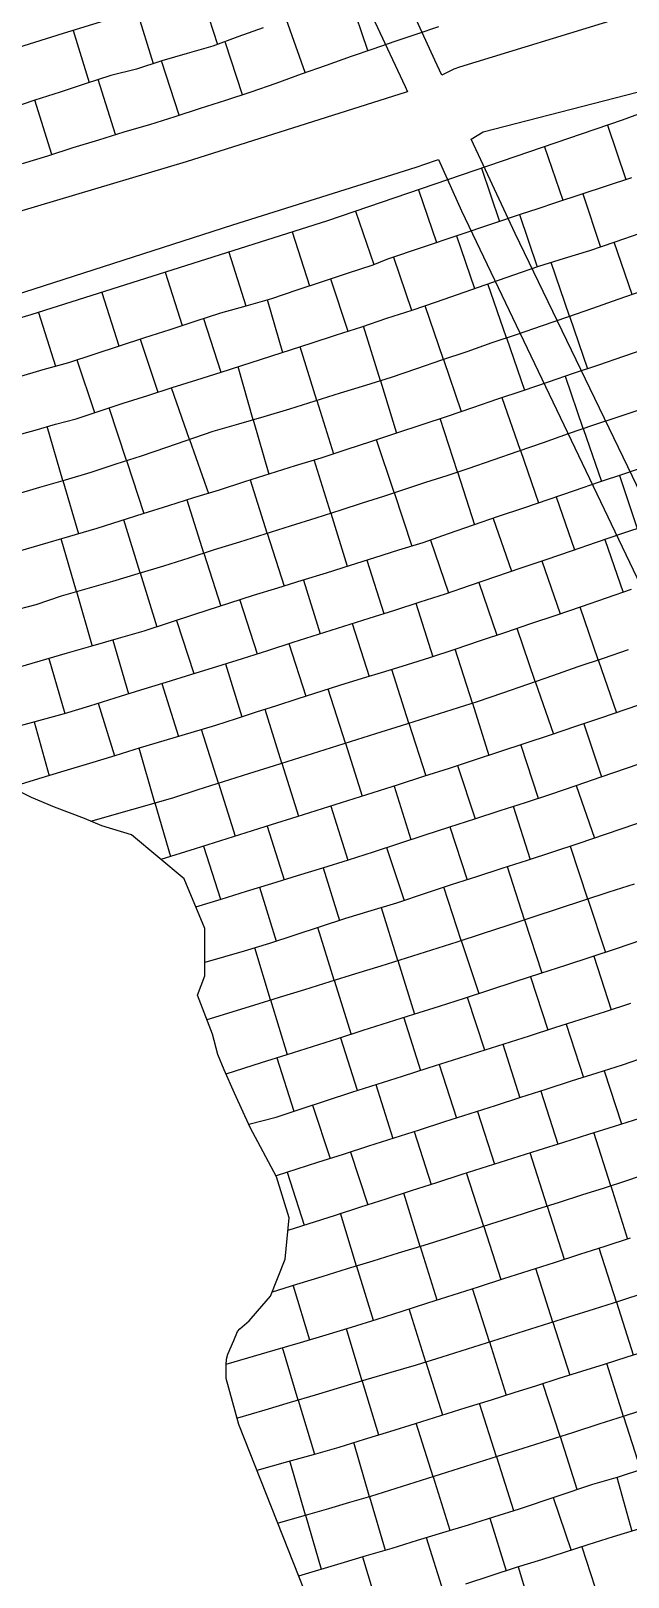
# Model space of a CAD drawing. Extents: x 720124 to 720679, y 1579628 to 1580856.
# Drawn here: x 720377.6 to 720422.4, y 1579914.9 to 1580031.1 of the extents above; entities that cross this region are included whole.
import ezdxf

# ---------------------------------------------------------------- set-up
doc = ezdxf.new("R2010")
doc.units = 0
doc.layers.add('10016_0502_PANTES', color=7, linetype='Continuous')
doc.layers.add('AGROCAD PLL', color=7, linetype='Continuous')
doc.layers.add('GT01-0010016-0502', color=30, linetype='Continuous', lineweight=25)

msp = doc.modelspace()

# ---------------------------------------------------------------- linework, layer by layer
at = {"layer": '10016_0502_PANTES'}
for points in [[(720372.71, 1580094.88), (720384.84, 1580071.56), (720387.44, 1580066.55), (720395.77, 1580048.14), (720403.43, 1580031.81), (720405.71, 1580026.95), (720405.87, 1580026.54), (720405.79, 1580026.5), (720389.26, 1580021.28), (720369.75, 1580015.45)], [(720544.13, 1580093.11), (720513.11, 1580074.56), (720500.83, 1580068.31), (720486.28, 1580060.89), (720477.62, 1580056.38), (720454.97, 1580044.57), (720439.82, 1580039.5), (720439.63, 1580039.43), (720421.73, 1580032.05), (720409.79, 1580028.39), (720409.37, 1580028.23), (720409.37, 1580028.23), (720408.45, 1580027.79), (720407.93, 1580028.92), (720397.02, 1580052.8), (720396.3, 1580054.37), (720390.67, 1580066.69), (720384.94, 1580078.45), (720377.62, 1580093.47)], [(720472.03, 1579894.81), (720461.98, 1579915.29), (720459.44, 1579920.64), (720452.75, 1579934.68), (720450.03, 1579940.45), (720440.16, 1579961.36), (720422.78, 1579997.61), (720413.96, 1580015.89), (720411.56, 1580021.06), (720410.66, 1580022.99), (720411.56, 1580023.54), (720423.13, 1580026.5), (720427.32, 1580027.09), (720429.45, 1580029.02), (720435.87, 1580031.69), (720451.29, 1580036.66), (720455.62, 1580037.74), (720458.89, 1580040.16), (720471.07, 1580045.37), (720475.34, 1580046.37), (720477.38, 1580049.08), (720503.56, 1580061.29)], [(720375.59, 1580011.01), (720392.76, 1580016.54), (720406.53, 1580020.88), (720407.99, 1580021.37), (720408.21, 1580021.44), (720409.93, 1580017.6), (720424.76, 1579986.56), (720434.96, 1579965.21), (720439.73, 1579955.23), (720464.74, 1579902.02)], [(720403.5, 1579900.29), (720393.22, 1579926.35), (720392.25, 1579929.81), (720392.25, 1579929.89), (720392.25, 1579930.58), (720392.25, 1579930.83), (720392.29, 1579931.26), (720392.38, 1579931.62), (720392.83, 1579932.66), (720393.12, 1579933.33), (720393.29, 1579933.54), (720394, 1579934.15), (720394.61, 1579934.86), (720395.58, 1579936), (720396.69, 1579938.77), (720397, 1579941.87), (720396.05, 1579944.97), (720395.04, 1579946.84), (720394.07, 1579948.68), (720392.88, 1579951.25), (720392.1, 1579953.02), (720391.64, 1579954.17), (720391.23, 1579955.7), (720390.12, 1579958.62), (720390.67, 1579960.07), (720390.67, 1579963.63), (720389.11, 1579967.37), (720385.15, 1579970.67), (720382.92, 1579971.35), (720381.62, 1579971.91), (720379.38, 1579972.76), (720377.65, 1579973.49), (720376.25, 1579974.19)]]:
    msp.add_lwpolyline(points, dxfattribs=at)
at = {"layer": 'AGROCAD PLL', "color": 3, "true_color": 0x00ff00}
for points in [[(720390.31, 1580034.13), (720391.6, 1580030.09)], [(720402.91, 1580029.65), (720401.57, 1580033.58)], [(720385.54, 1580032.63), (720386.77, 1580028.66)], [(720398.19, 1580027.98), (720396.79, 1580031.94)], [(720393.48, 1580026.31), (720392.19, 1580030.3)], [(720411.43, 1580020.79), (720412.8, 1580016.8)], [(720406.7, 1580019.18), (720408.06, 1580015.2)], [(720419.05, 1580018.88), (720420.37, 1580014.87)], [(720401.97, 1580017.56), (720403.34, 1580013.56)], [(720409.56, 1580015.71), (720410.9, 1580011.74)], [(720392.45, 1580014.49), (720393.73, 1580010.45)], [(720404.83, 1580014.11), (720406.17, 1580010.11)], [(720387.69, 1580012.98), (720388.96, 1580008.98)], [(720382.92, 1580011.46), (720384.2, 1580007.43)], [(720378.16, 1580009.95), (720379.44, 1580005.91)], [(720418.04, 1580009.67), (720419.39, 1580005.7)], [(720418.04, 1580009.67), (720419.39, 1580005.7)], [(720385.8, 1580007.95), (720387.12, 1580003.95)], [(720413.31, 1580008.05), (720414.66, 1580004.1)], [(720413.31, 1580008.05), (720414.66, 1580004.1)], [(720399.07, 1580003.34), (720397.82, 1580007.37)], [(720381.05, 1580006.4), (720382.36, 1580002.42)], [(720419.08, 1580001.22), (720417.74, 1580005.14)], [(720399.07, 1580003.34), (720400.31, 1579999.31)], [(720399.07, 1580003.34), (720400.31, 1579999.31)], [(720414.36, 1579999.58), (720412.98, 1580003.53)], [(720384.77, 1579998.81), (720383.47, 1580002.78)], [(720409.63, 1579997.96), (720408.33, 1580001.97)], [(720380, 1579997.32), (720378.82, 1580001.37)], [(720419.08, 1580001.22), (720420.44, 1579997.24)], [(720419.08, 1580001.22), (720420.44, 1579997.24)], [(720404.88, 1579996.41), (720403.56, 1580000.38)], [(720414.36, 1579999.58), (720415.73, 1579995.64)], [(720414.36, 1579999.58), (720415.73, 1579995.64)], [(720384.77, 1579998.81), (720386.08, 1579994.83)], [(720384.77, 1579998.81), (720386.08, 1579994.83)], [(720400.12, 1579994.86), (720398.88, 1579998.86)], [(720380, 1579997.32), (720381.16, 1579993.31)], [(720380, 1579997.32), (720381.16, 1579993.31)], [(720395.35, 1579993.36), (720394.09, 1579997.35)], [(720409.63, 1579997.96), (720410.92, 1579993.98)], [(720409.63, 1579997.96), (720410.92, 1579993.98)], [(720421.79, 1579997.69), (720423.12, 1579993.72)], [(720404.88, 1579996.41), (720406.21, 1579992.38)], [(720404.88, 1579996.41), (720406.21, 1579992.38)], [(720417.05, 1579996.09), (720418.41, 1579992.11)], [(720390.58, 1579991.86), (720389.32, 1579995.85)], [(720400.12, 1579994.86), (720401.36, 1579990.87)], [(720400.12, 1579994.86), (720401.36, 1579990.87)], [(720385.81, 1579990.37), (720384.58, 1579994.35)], [(720412.32, 1579994.46), (720413.69, 1579990.49)], [(720395.35, 1579993.36), (720396.61, 1579989.38)], [(720395.35, 1579993.36), (720396.61, 1579989.38)], [(720407.6, 1579992.84), (720408.97, 1579988.88)], [(720420.7, 1579992.89), (720422.07, 1579988.9)], [(720390.58, 1579991.86), (720391.85, 1579987.87)], [(720390.58, 1579991.86), (720391.85, 1579987.87)], [(720402.83, 1579991.33), (720404.09, 1579987.31)], [(720385.81, 1579990.37), (720387.06, 1579986.31)], [(720385.81, 1579990.37), (720387.06, 1579986.31)], [(720415.97, 1579991.27), (720417.35, 1579987.28)], [(720398.06, 1579989.83), (720399.32, 1579985.79)], [(720411.24, 1579989.65), (720412.6, 1579985.68)], [(720406.5, 1579988.09), (720407.79, 1579984.07)], [(720388.53, 1579986.79), (720389.84, 1579982.8)], [(720420.21, 1579983.83), (720418.85, 1579987.8)], [(720401.73, 1579986.57), (720402.99, 1579982.58)], [(720415.48, 1579982.21), (720414.12, 1579986.19)], [(720383.75, 1579985.32), (720384.93, 1579981.28)], [(720410.75, 1579980.58), (720409.47, 1579984.63)], [(720392.2, 1579983.54), (720393.44, 1579979.54)], [(720420.21, 1579983.83), (720421.57, 1579979.85)], [(720420.21, 1579983.83), (720421.57, 1579979.85)], [(720387.43, 1579982.06), (720388.67, 1579978.06)], [(720405.99, 1579979.07), (720404.71, 1579983.11)], [(720415.48, 1579982.21), (720416.84, 1579978.25)], [(720415.48, 1579982.21), (720416.84, 1579978.25)], [(720396.45, 1579976.07), (720395.19, 1579980.11)], [(720377.85, 1579979.17), (720378.96, 1579975.12)], [(720391.68, 1579974.56), (720390.41, 1579978.59)], [(720405.99, 1579979.07), (720407.25, 1579975.1)], [(720405.99, 1579979.07), (720407.25, 1579975.1)], [(720419.12, 1579979.02), (720420.46, 1579975.04)], [(720401.22, 1579977.57), (720402.48, 1579973.58)], [(720401.22, 1579977.57), (720402.48, 1579973.58)], [(720414.38, 1579977.43), (720415.69, 1579973.43)], [(720396.45, 1579976.07), (720397.69, 1579972.07)], [(720396.45, 1579976.07), (720397.69, 1579972.07)], [(720409.63, 1579975.88), (720410.95, 1579971.88)], [(720409.63, 1579975.88), (720410.95, 1579971.88)], [(720391.68, 1579974.56), (720392.94, 1579970.57)], [(720391.68, 1579974.56), (720392.94, 1579970.57)], [(720404.87, 1579974.33), (720406.14, 1579970.32)], [(720418.56, 1579974.39), (720419.92, 1579970.42)], [(720386.9, 1579973.09), (720388.07, 1579969.04)], [(720386.9, 1579973.09), (720388.07, 1579969.04)], [(720400.11, 1579972.82), (720401.39, 1579968.77)], [(720413.82, 1579972.82), (720415.1, 1579968.83)], [(720395.34, 1579971.33), (720396.61, 1579967.3)], [(720409.06, 1579971.27), (720410.35, 1579967.29)], [(720390.57, 1579969.83), (720391.83, 1579965.83)], [(720404.31, 1579969.72), (720405.62, 1579965.73)], [(720419.42, 1579965.85), (720418.12, 1579969.81)], [(720399.54, 1579968.2), (720400.77, 1579964.23)], [(720414.67, 1579964.29), (720413.38, 1579968.27)], [(720409.92, 1579962.74), (720408.61, 1579966.73)], [(720419.42, 1579965.85), (720420.74, 1579961.84)], [(720419.42, 1579965.85), (720420.74, 1579961.84)], [(720405.16, 1579961.22), (720403.92, 1579965.2)], [(720400.38, 1579959.74), (720399.15, 1579963.7)], [(720414.67, 1579964.29), (720415.97, 1579960.29)], [(720414.67, 1579964.29), (720415.97, 1579960.29)], [(720409.92, 1579962.74), (720411.23, 1579958.74)], [(720409.92, 1579962.74), (720411.23, 1579958.74)], [(720405.16, 1579961.22), (720406.41, 1579957.19)], [(720405.16, 1579961.22), (720406.41, 1579957.19)], [(720419.87, 1579961.56), (720421.17, 1579957.53)], [(720415.12, 1579960.01), (720416.43, 1579956.01)], [(720410.37, 1579958.46), (720411.66, 1579954.5)], [(720405.6, 1579956.93), (720406.86, 1579952.97)], [(720417.79, 1579956.45), (720419.09, 1579952.43)], [(720413.03, 1579954.93), (720414.31, 1579950.9)], [(720396.07, 1579953.91), (720397.34, 1579949.89)], [(720408.27, 1579953.41), (720409.55, 1579949.37)], [(720420.66, 1579952.93), (720421.94, 1579948.94)], [(720415.89, 1579951.41), (720417.18, 1579947.43)], [(720398.75, 1579950.35), (720400.06, 1579946.34)], [(720411.13, 1579949.88), (720412.41, 1579945.92)], [(720406.37, 1579948.36), (720407.65, 1579944.4)], [(720421.14, 1579944.28), (720419.87, 1579948.29)], [(720421.14, 1579944.28), (720419.87, 1579948.29)], [(720401.61, 1579946.83), (720402.89, 1579942.87)], [(720416.37, 1579942.76), (720415.1, 1579946.78)], [(720416.37, 1579942.76), (720415.1, 1579946.78)], [(720396.85, 1579945.31), (720398.12, 1579941.34)], [(720411.61, 1579941.24), (720410.31, 1579945.26)], [(720411.61, 1579941.24), (720410.31, 1579945.26)], [(720406.84, 1579939.73), (720405.6, 1579943.74)], [(720406.84, 1579939.73), (720405.6, 1579943.74)], [(720421.14, 1579944.28), (720422.4, 1579940.29)], [(720416.37, 1579942.76), (720417.64, 1579938.77)], [(720411.61, 1579941.24), (720412.9, 1579937.25)], [(720406.84, 1579939.73), (720408.09, 1579935.71)], [(720416.8, 1579934.04), (720415.52, 1579938.08)], [(720416.8, 1579934.04), (720415.52, 1579938.08)], [(720397.29, 1579936.78), (720398.52, 1579932.72)], [(720412.03, 1579932.55), (720410.76, 1579936.56)], [(720412.03, 1579932.55), (720410.76, 1579936.56)], [(720421.57, 1579935.54), (720422.83, 1579931.57)], [(720407.26, 1579931.04), (720406, 1579935.03)], [(720407.26, 1579931.04), (720406, 1579935.03)], [(720416.8, 1579934.04), (720418.06, 1579930.06)], [(720412.03, 1579932.55), (720413.29, 1579928.56)], [(720407.26, 1579931.04), (720408.52, 1579927.06)], [(720422.1, 1579926.95), (720420.84, 1579930.94)], [(720422.1, 1579926.95), (720420.84, 1579930.94)], [(720402.47, 1579929.61), (720403.69, 1579925.56)], [(720417.34, 1579925.43), (720416.05, 1579929.43)], [(720417.34, 1579925.43), (720416.05, 1579929.43)], [(720397.68, 1579928.18), (720398.9, 1579924.12)], [(720412.57, 1579923.92), (720411.3, 1579927.93)], [(720412.57, 1579923.92), (720411.3, 1579927.93)], [(720407.8, 1579922.42), (720406.53, 1579926.44)], [(720407.8, 1579922.42), (720406.53, 1579926.44)], [(720422.1, 1579926.95), (720423.37, 1579922.95)], [(720417.34, 1579925.43), (720418.61, 1579921.47)], [(720403.03, 1579920.91), (720401.85, 1579924.98)], [(720403.03, 1579920.91), (720401.85, 1579924.98)], [(720412.57, 1579923.92), (720413.85, 1579919.87)], [(720407.8, 1579922.42), (720409.07, 1579918.39)], [(720421.59, 1579922.38), (720422.74, 1579918.33)], [(720403.03, 1579920.91), (720404.2, 1579916.89)], [(720416.82, 1579920.86), (720418.17, 1579916.88)], [(720398.23, 1579919.52), (720399.4, 1579915.47)], [(720412.07, 1579919.31), (720413.3, 1579915.35)], [(720418.97, 1579917.14), (720420.27, 1579913.14)], [(720402.5, 1579916.4), (720403.7, 1579912.4)]]:
    msp.add_lwpolyline(points, dxfattribs=at)
at = {"layer": 'AGROCAD PLL', "color": 5, "true_color": 0x0000ff}
for points in [[(720380.76, 1580031.15), (720381.98, 1580027.24)], [(720414.3, 1580017.31), (720415.63, 1580013.38)], [(720422.76, 1580011.31), (720421.4, 1580015.23)], [(720400.1, 1580012.48), (720401.4, 1580008.54)], [(720395.35, 1580010.92), (720396.49, 1580006.94)], [(720408.58, 1580006.42), (720409.92, 1580002.5)], [(720408.58, 1580006.42), (720409.92, 1580002.5)], [(720394.28, 1580001.88), (720393.15, 1580005.86)], [(720389.51, 1580000.4), (720388.15, 1580004.28)], [(720403.84, 1580004.82), (720405.06, 1580000.88)], [(720403.84, 1580004.82), (720405.06, 1580000.88)], [(720403.84, 1580004.82), (720405.06, 1580000.88)], [(720403.84, 1580004.82), (720405.06, 1580000.88)], [(720381.01, 1579988.96), (720379.86, 1579992.93)], [(720396.97, 1579985.05), (720398.24, 1579981.1)], [(720382.65, 1579980.57), (720383.88, 1579976.62)], [(720382.65, 1579980.57), (720383.88, 1579976.62)], [(720410.75, 1579980.58), (720412, 1579976.65)], [(720410.75, 1579980.58), (720412, 1579976.65)], [(720395.6, 1579958.26), (720394.42, 1579962.17)], [(720400.84, 1579955.42), (720402.11, 1579951.47)], [(720402.06, 1579938.26), (720400.86, 1579942.22)], [(720402.06, 1579938.26), (720400.86, 1579942.22)], [(720402.47, 1579929.61), (720401.29, 1579933.54)], [(720402.47, 1579929.61), (720401.29, 1579933.54)], [(720397.68, 1579928.18), (720396.49, 1579932.13)], [(720397.68, 1579928.18), (720396.49, 1579932.13)]]:
    msp.add_lwpolyline(points, dxfattribs=at)
at = {"layer": 'AGROCAD PLL', "color": 1, "true_color": 0xff0000}
for points in [[(720388.72, 1580024.78), (720387.4, 1580028.87)], [(720383.94, 1580023.33), (720382.65, 1580027.47)], [(720379.17, 1580021.83), (720377.89, 1580025.9)], [(720379.17, 1580021.83), (720377.89, 1580025.9)], [(720420.9, 1580024.03), (720422.29, 1580019.95)], [(720416.16, 1580022.41), (720417.54, 1580018.38)], [(720397.22, 1580016), (720398.51, 1580011.94)], [(720418.04, 1580009.67), (720416.66, 1580013.7)], [(720413.31, 1580008.05), (720411.92, 1580012.1)], [(720408.58, 1580006.42), (720407.2, 1580010.45)], [(720390.56, 1580009.5), (720391.86, 1580005.45)], [(720403.84, 1580004.82), (720402.57, 1580008.92)], [(720394.28, 1580001.88), (720395.46, 1579997.78)], [(720394.28, 1580001.88), (720395.46, 1579997.78)], [(720389.51, 1580000.4), (720390.93, 1579996.35)], [(720389.51, 1580000.4), (720390.93, 1579996.35)], [(720381.01, 1579988.96), (720382.2, 1579984.87)], [(720381.01, 1579988.96), (720382.2, 1579984.87)], [(720393.29, 1579988.33), (720394.59, 1579984.28)], [(720378.95, 1579983.93), (720380.15, 1579979.8)], [(720401.22, 1579977.57), (720399.93, 1579981.63)], [(720386.9, 1579973.09), (720385.73, 1579977.18)], [(720394.77, 1579966.73), (720396.02, 1579962.67)], [(720400.38, 1579959.74), (720401.64, 1579955.67)], [(720400.38, 1579959.74), (720401.64, 1579955.67)], [(720395.6, 1579958.26), (720396.85, 1579954.15)], [(720395.6, 1579958.26), (720396.85, 1579954.15)], [(720403.5, 1579951.91), (720404.78, 1579947.85)], [(720421.57, 1579935.54), (720420.28, 1579939.61)], [(720421.57, 1579935.54), (720420.28, 1579939.61)], [(720402.06, 1579938.26), (720403.3, 1579934.18)], [(720398.23, 1579919.52), (720397.05, 1579923.62)], [(720398.23, 1579919.52), (720397.05, 1579923.62)], [(720407.29, 1579917.84), (720408.55, 1579913.78)], [(720414.2, 1579915.64), (720415.42, 1579911.56)]]:
    msp.add_lwpolyline(points, dxfattribs=at)
at = {"layer": 'GT01-0010016-0502'}
for points in [[(720562.96, 1580094.48), (720554.57, 1580088.86), (720546, 1580083.5), (720537.44, 1580078.15), (720528.7, 1580073.08), (720519.96, 1580068.01), (720511.07, 1580063.22), (720502.17, 1580058.43), (720493.13, 1580053.93), (720484.09, 1580049.43), (720474.9, 1580045.22), (720465.72, 1580041.02), (720454.83, 1580036.74), (720443.95, 1580032.47), (720432.98, 1580028.44), (720422, 1580024.41), (720410.94, 1580020.62), (720399.88, 1580016.84), (720388.73, 1580013.31), (720377.59, 1580009.77), (720366.49, 1580006.52), (720355.39, 1580003.27)], [(720388.82, 1580033.65), (720380.02, 1580030.92), (720375.3, 1580029.45)], [(720395.03, 1580031.34), (720393.14, 1580030.66), (720391.27, 1580029.96), (720389.34, 1580029.42), (720387.42, 1580028.88), (720385.52, 1580028.24), (720383.59, 1580027.77), (720381.68, 1580027.15), (720379.79, 1580026.52), (720377.88, 1580025.9), (720375.99, 1580025.27)], [(720376.96, 1580021.14), (720378.87, 1580021.73), (720380.78, 1580022.34), (720382.69, 1580022.94), (720384.59, 1580023.53), (720385.56, 1580023.81), (720386.52, 1580024.07), (720388.43, 1580024.68), (720390.33, 1580025.3), (720392.24, 1580025.91), (720394.14, 1580026.53), (720396.02, 1580027.2), (720397.91, 1580027.88), (720399.79, 1580028.55), (720401.67, 1580029.23), (720403.31, 1580029.78), (720404.95, 1580030.34), (720406.6, 1580030.89), (720408.24, 1580031.44)], [(720376.6, 1580005.09), (720378.52, 1580005.65), (720380.44, 1580006.2), (720382.34, 1580006.82), (720384.24, 1580007.44), (720386.14, 1580008.06), (720388.05, 1580008.68), (720389.94, 1580009.3), (720391.85, 1580009.92), (720393.77, 1580010.46), (720395.69, 1580011.01), (720397.6, 1580011.64), (720399.49, 1580012.27), (720401.38, 1580012.9), (720403.29, 1580013.54), (720404.4, 1580013.97), (720412.3, 1580016.63), (720414.36, 1580017.33), (720415.69, 1580017.77), (720417.03, 1580018.22), (720418.93, 1580018.84), (720420.83, 1580019.47), (720422.73, 1580020.09)], [(720376.37, 1580000.67), (720377.91, 1580001.11), (720379.44, 1580001.54), (720381, 1580001.96), (720384.53, 1580003.13), (720386.37, 1580003.71), (720388.21, 1580004.3), (720390.05, 1580004.88), (720391.89, 1580005.46), (720398.65, 1580007.63), (720400.55, 1580008.26), (720402.44, 1580008.88), (720404.34, 1580009.51), (720406.24, 1580010.13), (720408.07, 1580010.75), (720413.86, 1580012.78), (720415.75, 1580013.42), (720417.67, 1580014.02), (720419.58, 1580014.6), (720421.47, 1580015.26), (720423.35, 1580015.9)], [(720376.35, 1579996.25), (720378.27, 1579996.82), (720380.19, 1579997.37), (720382.11, 1579997.94), (720384, 1579998.56), (720385.91, 1579999.18), (720387.81, 1579999.81), (720391.28, 1580001.02), (720393.21, 1580001.57), (720395.12, 1580002.12), (720397.04, 1580002.71), (720398.94, 1580003.31), (720400.86, 1580003.9), (720402.76, 1580004.49), (720404.68, 1580005.08), (720406.57, 1580005.73), (720408.46, 1580006.38), (720410.35, 1580007.02), (720412.24, 1580007.68), (720414.14, 1580008.33), (720416.03, 1580008.98), (720417.91, 1580009.63), (720419.81, 1580010.27), (720421.69, 1580010.94), (720423.58, 1580011.6)], [(720424, 1580007.3), (720422.11, 1580006.64), (720420.22, 1580005.98), (720418.33, 1580005.35), (720416.44, 1580004.7), (720414.54, 1580004.06), (720412.65, 1580003.42), (720410.75, 1580002.78), (720408.85, 1580002.14), (720406.96, 1580001.51), (720405.06, 1580000.88), (720403.17, 1580000.24), (720401.26, 1579999.61), (720399.36, 1579999), (720397.45, 1579998.41), (720395.55, 1579997.81), (720393.63, 1579997.21), (720391.73, 1579996.6), (720389.82, 1579996.01), (720387.92, 1579995.41), (720386, 1579994.8), (720384.28, 1579994.26), (720382.55, 1579993.71), (720363.52, 1579988.15)], [(720376.07, 1579987.49), (720378, 1579987.99), (720378.95, 1579988.31), (720379.89, 1579988.64), (720381.82, 1579989.2), (720383.74, 1579989.76), (720385.65, 1579990.32), (720387.57, 1579990.91), (720389.47, 1579991.51), (720391.38, 1579992.12), (720393.28, 1579992.71), (720395.2, 1579993.31), (720397.1, 1579993.92), (720399.01, 1579994.52), (720400.91, 1579995.11), (720402.51, 1579995.63), (720404.09, 1579996.15), (720405.67, 1579996.67), (720407.25, 1579997.18), (720408.85, 1579997.7), (720410.43, 1579998.22), (720412.31, 1579998.87), (720414.2, 1579999.52), (720416.1, 1580000.18), (720417.98, 1580000.84), (720419.87, 1580001.49), (720421.77, 1580002.12), (720423.66, 1580002.76)], [(720424.07, 1579998.46), (720422.17, 1579997.82), (720420.28, 1579997.19), (720418.39, 1579996.55), (720416.49, 1579995.9), (720414.6, 1579995.24), (720412.7, 1579994.6), (720410.82, 1579993.95), (720408.93, 1579993.3), (720407.03, 1579992.64), (720405.21, 1579992.07), (720403.4, 1579991.5), (720401.58, 1579990.93), (720399.76, 1579990.36), (720397.94, 1579989.8), (720396.12, 1579989.23), (720394.3, 1579988.66), (720389.88, 1579987.23), (720387.97, 1579986.61), (720386.07, 1579985.99), (720384.15, 1579985.44), (720382.24, 1579984.88), (720380.32, 1579984.33), (720370.28, 1579981.41)], [(720376.26, 1579978.74), (720378.18, 1579979.26), (720380.11, 1579979.79), (720382.03, 1579980.38), (720383.93, 1579980.97), (720385.85, 1579981.57), (720387.75, 1579982.16), (720389.67, 1579982.75), (720391.57, 1579983.34), (720393.49, 1579983.93), (720395.39, 1579984.54), (720397.3, 1579985.15), (720399.2, 1579985.76), (720401.11, 1579986.37), (720403.01, 1579986.97), (720404.92, 1579987.58), (720406.82, 1579988.19), (720408.73, 1579988.79), (720410.62, 1579989.44), (720412.52, 1579990.09), (720414.41, 1579990.74), (720416.29, 1579991.38), (720418.19, 1579992.03), (720420.08, 1579992.68), (720421.98, 1579993.33), (720423.87, 1579993.97)], [(720422.69, 1579989.12), (720420.81, 1579988.47), (720418.92, 1579987.82), (720417.02, 1579987.16), (720415.13, 1579986.53), (720413.23, 1579985.89), (720411.33, 1579985.25), (720409.44, 1579984.62), (720407.54, 1579983.98), (720405.85, 1579983.47), (720404.16, 1579982.94), (720402.47, 1579982.42), (720400.77, 1579981.9), (720397.56, 1579980.88), (720396.05, 1579980.38), (720394.52, 1579979.89), (720393, 1579979.39), (720391.47, 1579978.9), (720389.6, 1579978.35), (720385.81, 1579977.21), (720383.89, 1579976.62), (720381.99, 1579976.04), (720380.07, 1579975.46), (720378.16, 1579974.88), (720376.14, 1579974.26)], [(720382.1, 1579971.71), (720388.25, 1579973.47), (720390.16, 1579974.08), (720392.06, 1579974.68), (720393.97, 1579975.28), (720395.88, 1579975.89), (720397.79, 1579976.48), (720399.69, 1579977.08), (720401.6, 1579977.69), (720403.5, 1579978.29), (720405.42, 1579978.89), (720407.32, 1579979.5), (720409.23, 1579980.1), (720411.13, 1579980.7), (720413.03, 1579981.36), (720414.91, 1579982.01), (720416.8, 1579982.66), (720418.7, 1579983.32), (720420.59, 1579983.96), (720422.47, 1579984.61)], [(720424.17, 1579980.74), (720422.28, 1579980.09), (720420.38, 1579979.45), (720418.49, 1579978.81), (720416.59, 1579978.16), (720414.7, 1579977.54), (720412.8, 1579976.91), (720410.89, 1579976.3), (720409, 1579975.67), (720407.09, 1579975.05), (720405.19, 1579974.43), (720403.28, 1579973.83), (720401.38, 1579973.23), (720399.47, 1579972.62), (720397.56, 1579972.03), (720395.65, 1579971.43), (720393.75, 1579970.82), (720391.84, 1579970.23), (720389.94, 1579969.63), (720387.36, 1579968.82)], [(720389.98, 1579965.27), (720391.88, 1579965.85), (720393.78, 1579966.43), (720395.7, 1579967.02), (720397.62, 1579967.61), (720399.52, 1579968.2), (720401.44, 1579968.79), (720403.33, 1579969.4), (720405.24, 1579970.03), (720407.14, 1579970.64), (720409.05, 1579971.27), (720410.94, 1579971.88), (720412.84, 1579972.51), (720414.75, 1579973.12), (720416.64, 1579973.74), (720418.54, 1579974.38), (720420.43, 1579975.03), (720422.33, 1579975.68), (720424.22, 1579976.33)], [(720427.25, 1579972.94), (720418.67, 1579969.99), (720416.77, 1579969.38), (720414.87, 1579968.75), (720412.97, 1579968.14), (720411.06, 1579967.52), (720409.16, 1579966.91), (720407.27, 1579966.28), (720405.05, 1579965.54), (720403.13, 1579964.96), (720401.22, 1579964.38), (720399.31, 1579963.76), (720397.42, 1579963.13), (720395.51, 1579962.51), (720393.61, 1579961.92), (720390.67, 1579961.09)], [(720390.83, 1579956.79), (720394.35, 1579957.88), (720396.26, 1579958.46), (720398.18, 1579959.05), (720400.08, 1579959.65), (720402, 1579960.24), (720403.9, 1579960.83), (720405.81, 1579961.42), (720407.72, 1579962.03), (720409.62, 1579962.64), (720411.52, 1579963.27), (720413.43, 1579963.89), (720415.32, 1579964.51), (720417.23, 1579965.13), (720419.12, 1579965.76), (720421.03, 1579966.38), (720422.93, 1579967)], [(720423.45, 1579962.75), (720421.56, 1579962.1), (720419.65, 1579961.49), (720417.75, 1579960.86), (720415.86, 1579960.25), (720413.95, 1579959.62), (720412.05, 1579959.01), (720410.14, 1579958.38), (720408.25, 1579957.77), (720406.34, 1579957.17), (720404.44, 1579956.56), (720402.52, 1579955.96), (720400.62, 1579955.35), (720398.71, 1579954.74), (720396.81, 1579954.14), (720394.9, 1579953.54), (720392.24, 1579952.69)], [(720393.96, 1579948.92), (720396.01, 1579949.44), (720397.9, 1579950.08), (720399.8, 1579950.7), (720401.7, 1579951.34), (720403.6, 1579951.94), (720405.51, 1579952.54), (720407.42, 1579953.15), (720409.33, 1579953.75), (720411.23, 1579954.37), (720413.14, 1579954.97), (720415.04, 1579955.57), (720416.95, 1579956.18), (720418.85, 1579956.79), (720420.76, 1579957.39), (720422.66, 1579958.01)], [(720423.89, 1579954.01), (720421.99, 1579953.36), (720420.09, 1579952.75), (720418.18, 1579952.15), (720416.28, 1579951.53), (720414.37, 1579950.92), (720412.47, 1579950.31), (720410.56, 1579949.7), (720408.66, 1579949.09), (720406.75, 1579948.48), (720404.85, 1579947.87), (720402.94, 1579947.27), (720401.04, 1579946.65), (720399.13, 1579946.05), (720396.01, 1579945.05)], [(720396.91, 1579940.95), (720400.46, 1579942.09), (720402.37, 1579942.7), (720404.27, 1579943.31), (720406.18, 1579943.93), (720408.08, 1579944.54), (720409.98, 1579945.16), (720411.89, 1579945.76), (720413.8, 1579946.36), (720415.7, 1579946.97), (720417.61, 1579947.57), (720419.51, 1579948.17), (720421.42, 1579948.78), (720423.33, 1579949.38)], [(720424.23, 1579945.31), (720422.34, 1579944.66), (720420.65, 1579944.12), (720418.96, 1579943.58), (720417.26, 1579943.04), (720415.57, 1579942.51), (720413.87, 1579941.96), (720412.18, 1579941.43), (720410.49, 1579940.88), (720408.79, 1579940.34), (720407.1, 1579939.81), (720405.18, 1579939.22), (720403.28, 1579938.62), (720401.36, 1579938.04), (720399.45, 1579937.45), (720397.54, 1579936.86), (720395.71, 1579936.3)], [(720392.26, 1579930.88), (720395.93, 1579931.96), (720397.85, 1579932.52), (720399.77, 1579933.09), (720401.68, 1579933.65), (720403.59, 1579934.27), (720405.49, 1579934.87), (720407.4, 1579935.48), (720409.3, 1579936.1), (720411.21, 1579936.7), (720413.11, 1579937.32), (720415.02, 1579937.92), (720416.92, 1579938.53), (720418.83, 1579939.15), (720420.73, 1579939.75), (720422.64, 1579940.37)], [(720423.7, 1579936.25), (720421.79, 1579935.61), (720419.89, 1579935.01), (720417.98, 1579934.42), (720416.08, 1579933.81), (720414.16, 1579933.21), (720412.26, 1579932.62), (720410.35, 1579932.01), (720408.45, 1579931.41), (720406.54, 1579930.81), (720404.64, 1579930.25), (720402.74, 1579929.69), (720400.85, 1579929.12), (720398.95, 1579928.56), (720397.06, 1579927.99), (720395.16, 1579927.43), (720393.1, 1579926.82)], [(720394.58, 1579922.9), (720396.89, 1579923.57), (720398.82, 1579924.1), (720400.75, 1579924.64), (720402.65, 1579925.23), (720404.56, 1579925.83), (720406.47, 1579926.42), (720408.38, 1579927.02), (720410.28, 1579927.62), (720412.2, 1579928.21), (720413.89, 1579928.75), (720415.59, 1579929.28), (720417.28, 1579929.82), (720418.98, 1579930.35), (720420.67, 1579930.89), (720422.37, 1579931.42), (720424.06, 1579931.96)], [(720424.07, 1579927.59), (720422.16, 1579926.97), (720420.26, 1579926.37), (720418.35, 1579925.75), (720416.45, 1579925.14), (720414.54, 1579924.54), (720412.62, 1579923.93), (720410.72, 1579923.33), (720408.81, 1579922.74), (720406.91, 1579922.13), (720405, 1579921.53), (720403.09, 1579920.93), (720401.52, 1579920.47), (720399.95, 1579920.01), (720398.37, 1579919.56), (720396.16, 1579918.92)], [(720397.71, 1579914.97), (720400.89, 1579915.92), (720402.8, 1579916.49), (720404.72, 1579917.05), (720406.64, 1579917.64), (720408.54, 1579918.23), (720410.46, 1579918.81), (720412.36, 1579919.4), (720414.28, 1579920), (720419.81, 1579921.87), (720421.73, 1579922.42), (720423.63, 1579923.03)], [(720423.23, 1579918.48), (720421.32, 1579917.89), (720419.42, 1579917.29), (720415.94, 1579916.16), (720414.04, 1579915.59), (720412.13, 1579914.96), (720410.24, 1579914.34)]]:
    msp.add_lwpolyline(points, dxfattribs=at)

doc.saveas('drawing.dxf')
